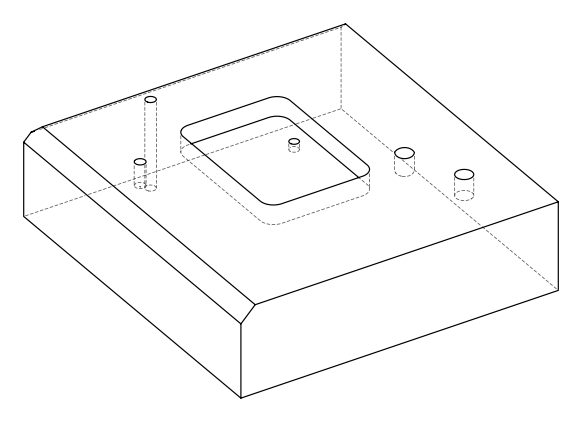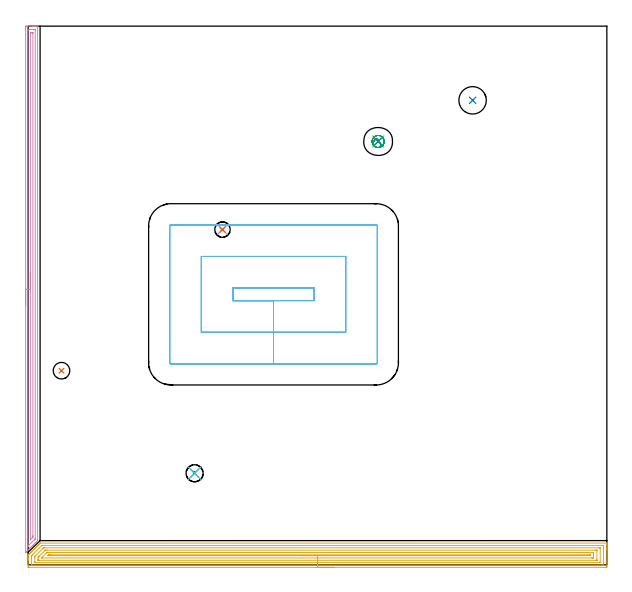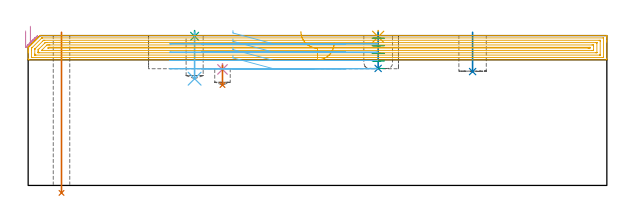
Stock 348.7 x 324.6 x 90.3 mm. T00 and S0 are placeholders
(PLAN: 12 operations, 8 tool changes, 33.4 min)
(1 DRILL_THROUGH_HOLE_FROM_SOLID_MATERIAL | STEP1HOLE | UGT0301_495 | 0.39 min | 7067 mm3)
(2 INDEXABLE_INSERT_DRILL_BLIND_HOLE_FROM_SOLID | STEP1POCKET | NXT0302_004 | 0.1 min | 4593 mm3)
(3 SPOT_DRILL | STEP1POCKET_1 | NXT0321_9005460120000 | 0.03 min | 1 mm3)
(4 SPOT_DRILL_1 | STEP1POCKET_2 | NXT0321_9005460120000 | 0.03 min | 2145 mm3)
(5 SPOT_DRILL_2 | STEP1POCKET_3 | NXT0321_9005460120000 | 0.03 min | 3 mm3)
(6 DRILL_BLIND_HOLE_INTO_CENTER | STEP1POCKET_1 | NXT0301_074 | 0.11 min | 2054 mm3)
(7 DRILL_BLIND_HOLE_INTO_CENTER_1 | STEP1POCKET_2 | NXT0301_064 | 0.05 min | 631 mm3)
(8 DRILL_BLIND_HOLE_INTO_CENTER_2 | STEP1POCKET_3 | NXT0301_128 | 0.09 min | 2108 mm3)
(9 MILL_ROUGH_BLIND_HOLE_CONTOUR | STEP1POCKET_3 | UGT0201_089 | Spiral | 0.78 min | 2420 mm3)
(10 AREA_MILL | FG_CHAMFER_SURFACE | UGT0205_001 | 7.73 min | 8343 mm3)
(11 AREA_MILL_1 | FG_CHAMFER_SURFACE_1 | UGT0205_001 | 16.85 min | 36925 mm3)
(12 MILL_RECTANGULAR_POCKET | POCKET_RECTANGULAR_STRAIGHT | UGT0201_109 | Follow Part, ap 6.35, ae 75% | 7.19 min | 323467 mm3)
(TOOL UGT0301_495 | Carbide Drill 10.0 mm | D10 PA118 FL90.5 Z2)
(TOOL NXT0302_004 | Index. Insert Drill 16.5mm [880-D1650L20-05] | D16.5 PA176 FL83 Z2)
(TOOL NXT0321_9005460120000 | NC Spot Drill, 142deg, 12mm, Carbide, Uncoated | D12 PA142 FL30 Z2)
(TOOL NXT0301_074 | Carbide Drill 10.3mm [860.1-1030-031A1-MM 2214] | D10.3 PA140 FL55 Z2)
(TOOL NXT0301_064 | Carbide Drill 9.3mm [860.1-0930-028A1-MM 2214] | D9.3 PA140 FL47 Z2)
(TOOL NXT0301_128 | Carbide Drill 12mm [861.1-1200-036A1-GP GC34] | D12 PA150 FL37.4 Z2)
(TOOL UGT0201_089 | End mill 10 mm | D10 R3 FL22 Z4)
(TOOL UGT0205_001 | Chamfer Mill 20 x 3 x 45 deg. | D20 FL50 Z2)
(TOOL UGT0201_109 | End Mill 25.4 mm | D25.4 FL25 Z2)
(OP 1 DRILL_THROUGH_HOLE_FROM_SOLID_MATERIAL)
G17 G21 G94 G90
T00 M6
G54
G17 G0 G90 X20.1 Y117. S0 M3
G43 Z100.3 H0
G94 G81 G98 Z-4.504 F250. R92.3
G80
M5
M2
(OP 2 INDEXABLE_INSERT_DRILL_BLIND_HOLE_FROM_SOLID)
G17 G21 G94 G90
T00 M6
G54
G17 G0 G90 X267.8 Y279.9 S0 M3
G43 Z100.3 H1
G94 G81 G98 Z68.6 F250. R92.3
G80
M5
M2
(OP 3 SPOT_DRILL)
G17 G21 G94 G90
T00 M6
G54
G17 G0 G90 X100.3 Y55.2 S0 M3
G43 Z100.3 H0
G94 G81 G98 Z89.857 F250. R93.3
G80
M5
M2
(OP 4 SPOT_DRILL_1)
G17 G21 G94 G90
T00 M6
G54
G17 G0 G90 X117.1 Y202. S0 M3
G43 Z100.3 H0
G94 G81 G98 Z69.9 F250. R73.3
G80
M5
M2
(OP 5 SPOT_DRILL_2)
G17 G21 G94 G90
T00 M6
G54
G17 G0 G90 X210.9 Y255.1 S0 M3
G43 Z100.3 H0
G94 G81 G98 Z89.555 F250. R93.3
G80
M5
M2
(OP 6 DRILL_BLIND_HOLE_INTO_CENTER)
G17 G21 G94 G90
T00 M6
G54
G17 G0 G90 X100.3 Y55.2 S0 M3
G43 Z100.3 H1
G94 G81 G98 Z64.3 F250. R92.3
G80
M5
M2
(OP 7 DRILL_BLIND_HOLE_INTO_CENTER_1)
G17 G21 G94 G90
T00 M6
G54
G17 G0 G90 X117.1 Y202. S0 M3
G43 Z100.3 H1
G94 G81 G98 Z60.5 F250. R72.3
G80
M5
M2
(OP 8 DRILL_BLIND_HOLE_INTO_CENTER_2)
G17 G21 G94 G90
T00 M6
G54
G17 G0 G90 X210.9 Y255.1 S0 M3
G43 Z100.3 H1
G94 G81 G98 Z70.5 F250. R92.3
G80
M5
M2
(OP 9 MILL_ROUGH_BLIND_HOLE_CONTOUR)
G17 G21 G94 G90
T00 M6
G54
G17 G0 G90 X210.9 Y255.1 S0 M3
G43 Z100.3 H0
Z88.74
G94 G3 X211.316 Y256.022 R0.555 F250.
X209.693 Y256.469 R1.537
X208.049 Y253.817 R2.41
X210.443 Y251.479 R2.772
X214.521 Y254.643 R3.65
X210.443 Y251.479 R-3.65
X212.482 Y253.061 R1.825
X210.9 Y255.1 R1.825
G0 Z84.18
G3 X211.316 Y256.022 R0.555
X209.693 Y256.469 R1.537
X208.049 Y253.817 R2.41
X210.443 Y251.479 R2.772
X214.521 Y254.643 R3.65
X210.443 Y251.479 R-3.65
X212.482 Y253.061 R1.825
X210.9 Y255.1 R1.825
G0 Z79.62
G3 X211.316 Y256.022 R0.555
X209.693 Y256.469 R1.537
X208.049 Y253.817 R2.41
X210.443 Y251.479 R2.772
X214.521 Y254.643 R3.65
X210.443 Y251.479 R-3.65
X212.482 Y253.061 R1.825
X210.9 Y255.1 R1.825
G0 Z75.06
G3 X211.316 Y256.022 R0.555
X209.693 Y256.469 R1.537
X208.049 Y253.817 R2.41
X210.443 Y251.479 R2.772
X214.521 Y254.643 R3.65
X210.443 Y251.479 R-3.65
X212.482 Y253.061 R1.825
X210.9 Y255.1 R1.825
G0 Z70.5
G3 X211.316 Y256.022 R0.555
X209.693 Y256.469 R1.537
X208.049 Y253.817 R2.41
X210.443 Y251.479 R2.772
X214.521 Y254.643 R3.65
X210.443 Y251.479 R-3.65
X212.482 Y253.061 R1.825
X210.9 Y255.1 R1.825
G0 Z100.3
M5
M2
(OP 10 AREA_MILL)
G17 G21 G94 G90
T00 M6
G54
G17 G0 G90 X-1.5 Y156. S1061 M3
G43 Z100.3 H0
Z93.1
G94 G1 Y156.038 Z92.229 F250.
Y156.152 Z91.364
Y156.341 Z90.512
Y156.603 Z89.68
Y156.937 Z88.874
Y157.34 Z88.1
Y157.809 Z87.364
Y158.34 Z86.672
Y158.929 Z86.029
Y159.572 Z85.44
Y160.264 Z84.909
Y161. Z84.44
Y161.774 Z84.037
Y162.58 Z83.703
Y163.412 Z83.441
Y164.264 Z83.252
Y165.129 Z83.138
Y166. Z83.1
Y323.606
X-1.499 Y323.992 Z83.101
X-1.494 Y324.493 Z83.103
X-1.491 Y324.591 Z83.106
X-0.998 Y324.6 Z83.599
X2.543 Z87.137
X3.108 Z87.705
X3.428 Z88.024
X3.993 Z88.589
X4.313 Z88.908
X5.337 Z89.936
X5.679 Y324.593 Z90.271
X5.697 Y324.59 Z90.288
X5.7 Y324.439 Z90.3
Y15.149
X5.699 Y14.605 Z90.283
X5.646 Y14.546 Z90.245
X4.888 Y13.788 Z89.488
X4.608 Y13.506 Z89.203
X4.018 Y12.918 Z88.618
X3.723 Y12.62 Z88.318
X3.133 Y12.033 Z87.733
X2.838 Y11.735 Z87.433
X2.232 Y11.132 Z86.832
X1.953 Y10.85 Z86.547
X1.268 Y10.168 Z85.868
X0.895 Y9.793 Z85.491
X0.352 Y9.252 Z84.952
X0.002 Y8.901 Z84.599
X-0.563 Y8.337 Z84.036
X-1.338 Y7.562 Z83.26
X-1.44 Y7.465 Z83.158
X-1.492 Y7.42 Z83.106
X-1.499 Y7.532 Z83.101
Y7.562
X-1.5 Y166. Z83.1
X-0.086 Z84.514
Y322.207
X-0.084 Y322.423 Z84.516
X-0.081 Y322.531 Z84.519
X-0.079 Y322.577 Z84.521
X-0.006 Y322.59 Z84.594
X0.385 Y322.598 Z84.985
X0.772 Y322.599 Z85.372
X1.268 Y322.6 Z85.868
X3.428 Z88.028
X3.924 Z88.524
X4.16 Y322.596 Z88.76
X4.265 Y322.591 Z88.865
X4.279 Y322.589 Z88.879
X4.281 Y322.573 Z88.881
X4.284 Y322.526 Z88.884
X4.285 Y322.429 Z88.885
X4.286 Y322.234 Z88.886
X4.285 Y15.825 Z88.885
X4.284 Y15.717 Z88.884
X4.281 Y15.664 Z88.881
X4.279 Y15.641 Z88.879
X4.264 Y15.624 Z88.864
X4.055 Y15.408 Z88.655
X3.799 Y15.149 Z88.399
X3.613 Y14.962 Z88.213
X0.057 Y11.408 Z84.657
X-0.036 Y11.318 Z84.564
X-0.073 Y11.286 Z84.527
X-0.079 Y11.283 Z84.521
X-0.081 Y11.309 Z84.519
X-0.084 Y11.389 Z84.516
X-0.086 Y11.551 Z84.514
Y11.578
Y166.
X1.329 Z85.929
Y319.529
X1.33 Y319.86 Z85.93
X1.334 Y320.422 Z85.934
X1.336 Y320.578 Z85.936
X1.488 Y320.593 Z86.088
X1.658 Y320.596 Z86.258
X2.366 Y320.6 Z86.966
X2.543 Y320.599 Z87.143
X2.719 Y320.596 Z87.319
X2.836 Y320.59 Z87.436
X2.866 Y320.586 Z87.466
X2.867 Y320.571 Z87.467
X2.869 Y320.532 Z87.469
X2.871 Y320.422 Z87.471
Y17.495
X2.869 Y16.934 Z87.469
X2.867 Y16.769 Z87.467
X2.865 Y16.69 Z87.465
X2.832 Y16.643 Z87.432
X2.543 Y16.345 Z87.143
X2.393 Y16.193 Z86.993
X1.349 Y15.149 Z85.949
X1.341 Y15.145 Z85.941
X1.337 Z85.937
X1.334 Y15.149 Z85.934
X1.332 Y15.166 Z85.932
X1.329 Y15.48 Z85.929
Y166.
Y166.872 Z85.967
Y167.737 Z86.08
Y168.588 Z86.269
Y169.42 Z86.532
Y170.226 Z86.865
Y171. Z87.268
Y171.736 Z87.737
Y172.428 Z88.268
Y173.071 Z88.857
Y173.661 Z89.501
Y174.192 Z90.193
Y174.66 Z90.929
Y175.063 Z91.702
Y175.397 Z92.508
Y175.659 Z93.34
Y175.848 Z94.192
Y175.962 Z95.057
Y176. Z95.929
G0 Z100.3
M5
M2
(OP 11 AREA_MILL_1)
G17 G21 G94 G90
T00 M6
G54
G17 G0 G90 X184.35 Y-1.5 S1061 M3
G43 Z100.3 H0
Z85.7
G94 G1 X184.312 Z84.828 F250.
X184.198 Z83.964
X184.009 Z83.112
X183.747 Z82.28
X183.413 Z81.474
X183.01 Z80.7
X182.541 Z79.964
X182.01 Z79.272
X181.421 Z78.629
X180.778 Z78.04
X180.086 Z77.509
X179.35 Z77.04
X178.576 Z76.637
X177.77 Z76.303
X176.938 Z76.041
X176.086 Z75.852
X175.222 Z75.738
X174.35 Z75.7
X0.616 Y-1.499 Z75.701
X0.017 Y-1.493 Z75.704
X0.007 Y-1.491 Z75.706
X0. Y-0.894 Z76.303
Y2.676 Z79.871
Y3.23 Z80.426
Y3.569 Z80.765
Y4.122 Z81.318
Y4.461 Z81.656
Y5.14 Z82.339
Y5.8 Z82.999
X0.002 Y5.856 Z83.055
X0.01 Y5.908 Z83.106
X0.17 Y6.071 Z83.269
X0.345 Y6.246 Z83.444
X0.534 Y6.434 Z83.634
X0.698 Y6.598 Z83.798
X0.94 Y6.841 Z84.039
X1.063 Y6.965 Z84.161
X1.43 Y7.33 Z84.529
X1.589 Y7.489 Z84.689
X1.833 Y7.734 Z84.932
X1.956 Y7.858 Z85.054
X2.325 Y8.225 Z85.425
X2.48 Y8.38 Z85.58
X2.725 Y8.626 Z85.825
X2.849 Y8.751 Z85.947
X3.22 Y9.12 Z86.32
X3.371 Y9.271 Z86.471
X3.618 Y9.519 Z86.717
X3.743 Y9.644 Z86.841
X4.116 Y10.016 Z87.216
X4.262 Y10.162 Z87.362
X4.51 Y10.411 Z87.61
X4.636 Y10.538 Z87.734
X5.011 Y10.911 Z88.111
X5.153 Y11.053 Z88.253
X5.403 Y11.304 Z88.502
X5.529 Y11.431 Z88.627
X5.907 Y11.807 Z89.007
X6.044 Y11.945 Z89.144
X6.591 Y12.494 Z89.688
X6.763 Y12.664 Z89.862
X6.869 Y12.77 Z89.968
X7.037 Y12.94 Z90.135
X7.137 Y13.036 Z90.232
X7.206 Y13.096 Z90.289
X7.316 Y13.1 Z90.3
X348.53
X348.69 Y13.097 Z90.288
X348.693 Y13.042 Z90.233
X348.7 Y12.639 Z89.839
Y12.28 Z89.479
Y11.601 Z88.796
Y10.37 Z87.567
Y9.816 Z87.011
Y9.2 Z86.396
Y-0.894 Z76.304
X348.698 Y-1.173 Z76.025
X348.69 Y-1.492 Z75.706
X348.371 Y-1.499 Z75.699
X174.35 Y-1.5 Z75.7
Y-0.086 Z77.114
X2.318
X2.149 Y-0.084 Z77.116
X2.037 Y-0.08 Z77.12
X2.008 Y-0.078 Z77.122
X2.005 Y-0.075 Z77.126
X2.002 Y-0.059 Z77.141
X2.001 Y-0.001 Z77.199
X2. Y4.461 Z81.661
X2.002 Y4.862 Z82.062
X2.01 Y5.354 Z82.554
X2.013 Y5.451 Z82.651
X2.074 Y5.518 Z82.718
X2.155 Y5.602 Z82.802
X2.403 Y5.853 Z83.053
X2.599 Y6.05 Z83.25
X7.957 Y11.407 Z88.607
X8.154 Y11.601 Z88.801
X8.212 Y11.654 Z88.854
X8.235 Y11.674 Z88.874
X8.318 Y11.679 Z88.879
X8.486 Y11.684 Z88.884
X8.571 Y11.685 Z88.885
X346.382
X346.551 Y11.684 Z88.884
X346.663 Y11.68 Z88.88
X346.692 Y11.678 Z88.878
X346.695 Y11.674 Z88.874
X346.698 Y11.659 Z88.859
X346.699 Y11.601 Z88.801
X346.7 Y0.489 Z77.689
X346.696 Y-0.001 Z77.199
X346.694 Y-0.051 Z77.149
X346.691 Y-0.071 Z77.129
X346.634 Y-0.079 Z77.121
X346.466 Y-0.084 Z77.116
X346.381 Y-0.085 Z77.115
X174.35 Y-0.086 Z77.114
Y1.329 Z78.529
X4.645
X4.189 Y1.331 Z78.531
X4.039 Y1.334 Z78.534
X4.019 Y1.335 Z78.535
X4.01 Y1.368 Z78.568
X4.005 Y1.469 Z78.669
X4.002 Y1.595 Z78.795
X4. Y1.784 Z78.984
Y1.973 Z79.173
X4.001 Y4.65 Z81.85
X4.005 Y4.839 Z82.039
X4.01 Y4.965 Z82.165
X4.025 Y5.014 Z82.214
X4.05 Y5.042 Z82.242
X4.189 Y5.189 Z82.389
X8.816 Y9.816 Z87.016
X9.184 Y10.181 Z87.381
X9.239 Y10.232 Z87.432
X9.272 Y10.261 Z87.461
X9.322 Y10.264 Z87.464
X9.549 Y10.268 Z87.468
X9.987 Y10.271 Z87.471
X344.056
X344.511 Y10.269 Z87.469
X344.662 Y10.266 Z87.466
X344.681 Y10.265 Z87.465
X344.69 Y10.231 Z87.431
X344.695 Y10.131 Z87.331
X344.698 Y10.005 Z87.205
X344.7 Y9.816 Z87.016
Y9.627 Z86.827
Y1.595 Z78.795
X344.695 Y1.406 Z78.606
X344.691 Y1.352 Z78.552
X344.687 Y1.334 Z78.534
X344.68 Y1.333 Z78.533
X344.625 Y1.33 Z78.53
X344.511 Y1.329 Z78.529
X174.35
Y2.743 Z79.943
X6.802
X6.036 Y2.744 Z79.944
X6.014 Y2.746 Z79.946
X6.009 Y2.748 Z79.948
X6.006 Y2.756 Z79.956
X6.002 Y2.808 Z80.008
X6.001 Y2.913 Z80.113
X6. Y3.124 Z80.324
Y3.545 Z80.745
X6.002 Y4.435 Z81.635
X6.005 Y4.461 Z81.661
X6.026 Y4.565 Z81.765
X6.107 Y4.651 Z81.851
X6.231 Y4.78 Z81.98
X6.39 Y4.94 Z82.14
X6.802 Y5.354 Z82.554
X10.122 Y8.672 Z85.872
X10.253 Y8.799 Z85.999
X10.297 Y8.836 Z86.036
X10.317 Y8.851 Z86.051
X10.339 Y8.852 Z86.052
X10.442 Y8.856 Z86.056
X10.509 Y8.857 Z86.057
X11.335
X341.898
X342.664 Y8.856 Z86.056
X342.686 Y8.854 Z86.054
X342.691 Y8.852 Z86.052
X342.694 Y8.844 Z86.044
X342.698 Y8.792 Z85.992
X342.699 Y8.687 Z85.887
X342.7 Y8.476 Z85.676
X342.699 Y2.918 Z80.118
X342.697 Y2.809 Z80.009
X342.693 Y2.756 Z79.956
X342.689 Y2.749 Z79.949
X342.683 Y2.746 Z79.946
X342.656 Y2.744 Z79.944
X341.831 Y2.743 Z79.943
X174.35
Y4.157 Z81.357
X8.655
X8.066 Y4.158 Z81.358
X8.065 Y4.159 Z81.359
X8.507 Y4.609 Z81.809
X11.038 Y7.139 Z84.339
X11.188 Y7.286 Z84.486
X11.335 Y7.43 Z84.63
X11.928 Y7.439 Z84.639
X12.228 Y7.441 Z84.641
X12.817 Y7.443 Z84.643
X13.122
X339.74
X340.045 Y7.442 Z84.642
X340.638 Y7.439 Z84.639
X340.677 Y7.436 Z84.636
X340.69 Y7.428 Z84.628
X340.696 Y7.38 Z84.58
X340.699 Y7.139 Z84.339
X340.7 Y6.484 Z83.684
Y4.699 Z81.899
Y4.461 Z81.661
X340.698 Y4.298 Z81.498
X340.695 Y4.216 Z81.416
X340.69 Y4.176 Z81.376
X340.686 Y4.164 Z81.364
X340.653 Y4.163 Z81.363
X340.348 Y4.158 Z81.358
X340.045 Y4.157 Z81.357
X339.456
X174.35
Y5.571 Z82.771
X12.446
X12.228 Y5.572 Z82.772
X12.007 Y5.575 Z82.775
X11.942 Y5.578 Z82.778
X11.971 Y5.611 Z82.811
X12.133 Y5.782 Z82.982
X12.228 Y5.878 Z83.078
X12.351 Y5.992 Z83.192
X12.39 Y6.022 Z83.222
X12.45 Y6.024 Z83.224
X12.663 Y6.027 Z83.227
X13.122 Y6.029 Z83.229
X13.339
X338.258 Y6.028 Z83.228
X338.478 Y6.026 Z83.226
X338.627 Y6.022 Z83.222
X338.69 Y6.019 Z83.219
X338.692 Y5.982 Z83.182
X338.696 Y5.808 Z83.008
X338.69 Y5.586 Z82.786
X338.258 Y5.577 Z82.777
X338.038 Y5.573 Z82.773
X337.582 Y5.571 Z82.771
X337.365
X174.35
X173.478 Z82.809
X172.613 Z82.923
X171.762 Z83.112
X170.93 Z83.374
X170.124 Z83.708
X169.35 Z84.111
X168.614 Z84.58
X167.922 Z85.111
X167.279 Z85.7
X166.69 Z86.343
X166.158 Z87.035
X165.69 Z87.771
X165.287 Z88.545
X164.953 Z89.351
X164.691 Z90.183
X164.502 Z91.035
X164.388 Z91.9
X164.35 Z92.771
G0 Z100.3
M5
M2
(OP 12 MILL_RECTANGULAR_POCKET)
G17 G21 G94 G90
T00 M6
G54
G17 G0 G90 X123.4 Y164.606 S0 M3
G43 Z100.3 H0
Z93.3
G94 G1 Y159.2 Z91.851 F250.
X147.85 Z85.3
X172.3 F500.
Y166.8
X123.4
Y159.2
X147.85
Y140.15
X191.35
Y185.85
X104.35
Y140.15
X147.85
Y121.1
X209.7
G3 X210.4 Y121.8 R0.7
G1 Y204.2
G3 X209.7 Y204.9 R0.7
G1 X86.
G3 X85.3 Y204.2 R0.7
G1 Y121.8
G3 X86. Y121.1 R0.7
G1 X147.85
X148.85
G0 X123.4 Y164.606 Z88.3
G1 Y159.2 Z86.851 F250.
X147.85 Z80.3
X172.3 F500.
Y166.8
X123.4
Y159.2
X147.85
Y140.15
X191.35
Y185.85
X104.35
Y140.15
X147.85
Y121.1
X209.7
G3 X210.4 Y121.8 R0.7
G1 Y204.2
G3 X209.7 Y204.9 R0.7
G1 X86.
G3 X85.3 Y204.2 R0.7
G1 Y121.8
G3 X86. Y121.1 R0.7
G1 X147.85
X148.85
G0 X123.4 Y164.606 Z83.3
G1 Y159.2 Z81.851 F250.
X147.85 Z75.3
X172.3 F500.
Y166.8
X123.4
Y159.2
X147.85
Y140.15
X191.35
Y185.85
X104.35
Y140.15
X147.85
Y121.1
X209.7
G3 X210.4 Y121.8 R0.7
G1 Y204.2
G3 X209.7 Y204.9 R0.7
G1 X86.
G3 X85.3 Y204.2 R0.7
G1 Y121.8
G3 X86. Y121.1 R0.7
G1 X147.85
X148.85
G0 X123.4 Y164.606 Z78.3
G1 Y159.2 Z76.851 F250.
X147.85 Z70.3
X172.3 F500.
Y166.8
X123.4
Y159.2
X147.85
Y140.15
X191.35
Y185.85
X104.35
Y140.15
X147.85
Y121.1
X209.7
G3 X210.4 Y121.8 R0.7
G1 Y204.2
G3 X209.7 Y204.9 R0.7
G1 X86.
G3 X85.3 Y204.2 R0.7
G1 Y121.8
G3 X86. Y121.1 R0.7
G1 X147.85
X148.85
G0 Z100.3
M5
M2
